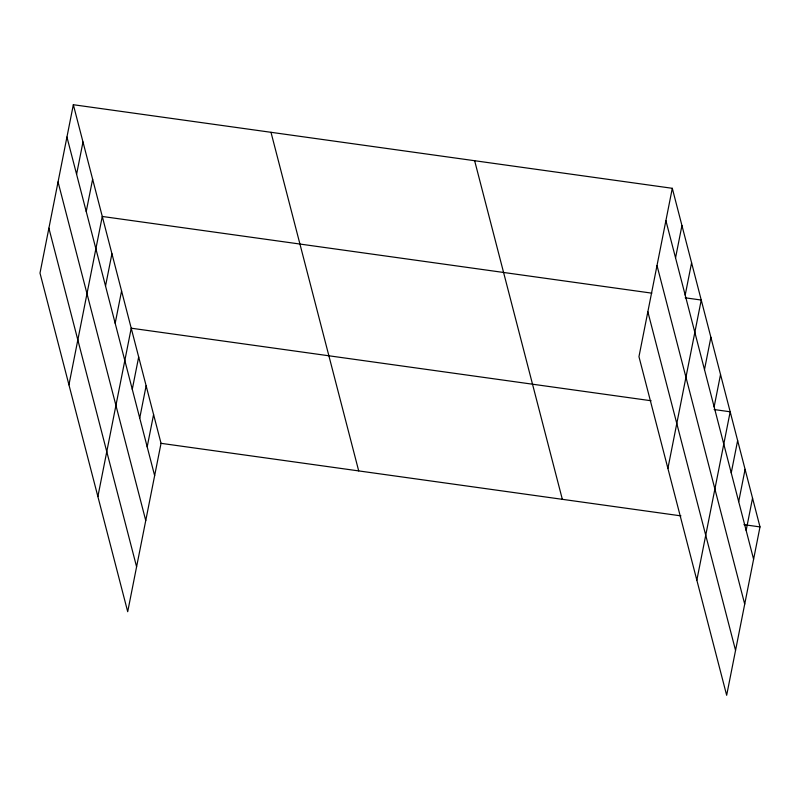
<?xml version="1.0" encoding="UTF-8"?>
<svg xmlns="http://www.w3.org/2000/svg" width="800" height="800" viewBox="0 0 800 800"><rect width="100%" height="100%" fill="white"/><g stroke="black" fill="none" stroke-linecap="round" stroke-linejoin="round"><path stroke-width="1.2" d="M73.34 104.72L40 273.09L127.7 611.7L161.04 443.33L73.34 104.72L672.3 188.3L760 526.91L726.66 695.28L638.96 356.67L672.3 188.3M76.59 174.28L82.99 141.97M86.23 211.53L92.63 179.21M68.94 384.83L102.28 216.46L651.82 293.15M105.53 286.02L111.93 253.71M115.18 323.27L121.58 290.95M97.88 496.57L131.22 328.2L651.12 400.75M132.28 389.3L138.68 356.98M139.73 418.08L146.13 385.76M147.19 446.86L153.59 414.55M675.55 257.86L681.94 225.55M685.19 295.11L691.59 262.79M667.9 468.41L701.24 300.04L685.18 297.8M704.49 369.6L710.89 337.29M714.13 406.85L720.53 374.53M696.84 580.15L730.18 411.78L714.12 409.54M731.24 472.88L737.64 440.56M738.69 501.66L745.09 469.34M746.15 530.44L752.55 498.12M161.04 443.33L680.94 515.87M743.94 524.67L760 526.91M665.9 220.62L753.6 559.22M657.01 265.52L744.71 604.12M647.85 311.77L735.55 650.38M474.64 160.72L562.34 499.33M270.99 132.3L358.7 470.91M66.94 137.04L154.64 475.64M58.05 181.94L145.75 520.54M48.89 228.2L136.59 566.8"/></g></svg>
